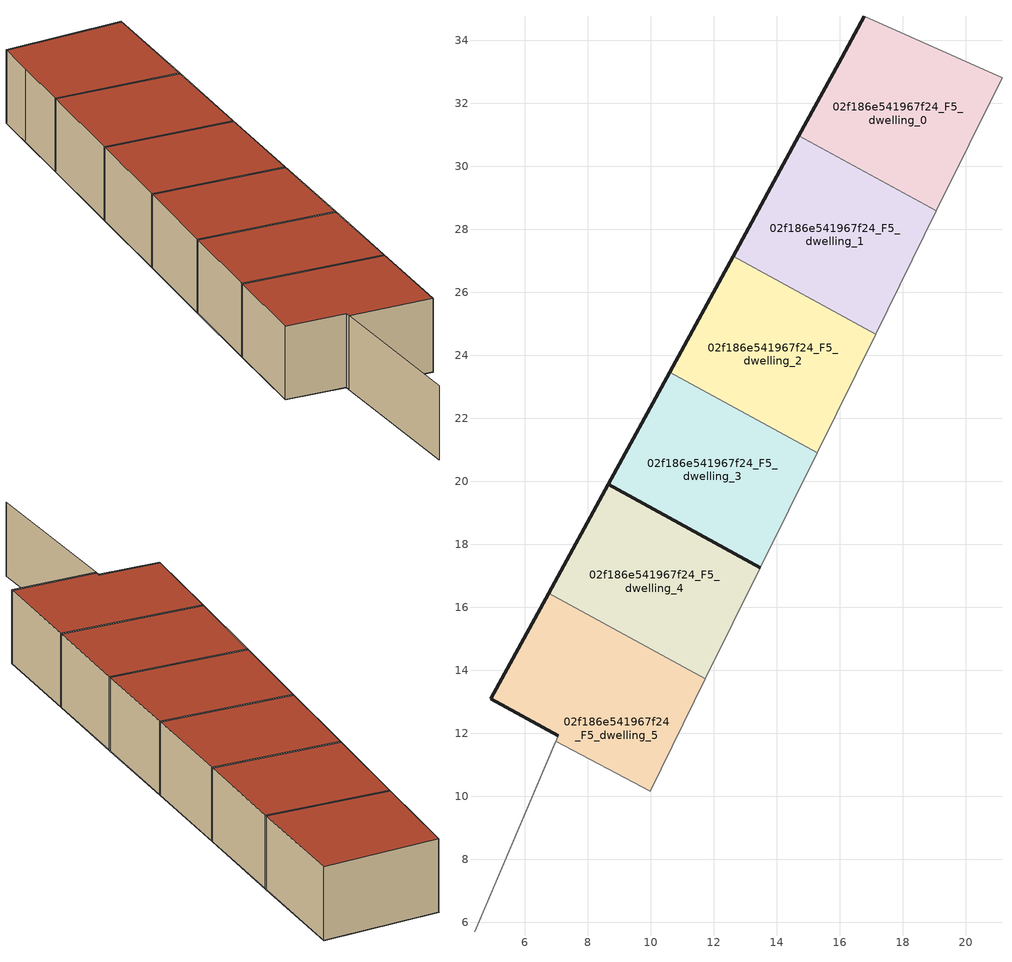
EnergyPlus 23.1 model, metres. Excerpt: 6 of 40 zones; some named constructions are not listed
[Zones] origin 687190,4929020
02f186e541967f24_F5_dwelling_0
 floor to 02f186e541967f24_F4_dwelling_0 (EU_floor_Construction): 19.07,28.58 21.15,32.8 16.78,34.76 15.97,33.27 14.71,30.96 z15
 wall outside (EU_wall_Construction): 14.71,30.96 15.97,33.27 16.79,34.76 z15:18
 wall adiabatic (EU_wall_Construction): 16.79,34.76 21.16,32.8 19.07,28.58 z15:18
 wall to 02f186e541967f24_F5_dwelling_1 (EU_wall_Construction): 19.07,28.58 14.71,30.96 z15:18
 roof outside (EU_roof_Construction): 21.16,32.8 19.07,28.58 14.71,30.96 15.97,33.27 16.79,34.76 z18
02f186e541967f24_F5_dwelling_1
 floor to 02f186e541967f24_F4_dwelling_1 (EU_floor_Construction): 17.14,24.67 19.07,28.58 14.71,30.96 12.62,27.15 z15
 wall outside (EU_wall_Construction): 12.62,27.15 14.71,30.96 z15:18
 wall adiabatic (EU_wall_Construction): 19.07,28.58 17.14,24.67 z15:18
 wall to 02f186e541967f24_F5_dwelling_2 (EU_wall_Construction): 17.14,24.67 12.62,27.15 z15:18
 roof outside (EU_roof_Construction): 19.07,28.58 17.14,24.67 12.62,27.15 14.71,30.96 z18
02f186e541967f24_F5_dwelling_2
 floor to 02f186e541967f24_F4_dwelling_2 (EU_floor_Construction): 15.28,20.91 17.14,24.67 12.62,27.15 10.6,23.47 z15
 wall outside (EU_wall_Construction): 10.6,23.47 12.62,27.15 z15:18
 wall adiabatic (EU_wall_Construction): 17.14,24.67 15.29,20.91 z15:18
 wall to 02f186e541967f24_F5_dwelling_3 (EU_wall_Construction): 15.28,20.91 10.6,23.47 z15:18
 roof outside (EU_roof_Construction): 17.14,24.67 15.29,20.91 10.6,23.47 12.62,27.15 z18
02f186e541967f24_F5_dwelling_3
 floor to 02f186e541967f24_F4_dwelling_3 (EU_floor_Construction): 13.49,17.26 15.28,20.91 10.6,23.47 8.65,19.91 z15
 wall outside (EU_wall_Construction): 13.49,17.26 8.65,19.91 10.6,23.47 z15:18
 wall adiabatic (EU_wall_Construction): 15.29,20.91 13.49,17.26 z15:18
 roof outside (EU_roof_Construction): 15.29,20.91 13.49,17.26 8.65,19.91 10.6,23.47 z18
02f186e541967f24_F5_dwelling_4
 floor to 02f186e541967f24_F4_dwelling_4 (EU_floor_Construction): 11.74,13.73 13.49,17.26 8.65,19.91 6.76,16.45 z15
 wall outside (EU_wall_Construction): 6.76,16.45 8.65,19.91 13.49,17.26 z15:18
 wall adiabatic (EU_wall_Construction): 13.49,17.26 11.74,13.73 z15:18
 wall to 02f186e541967f24_F5_dwelling_5 (EU_wall_Construction): 11.74,13.73 6.76,16.45 z15:18
 roof outside (EU_roof_Construction): 13.49,17.26 11.74,13.73 6.76,16.45 8.65,19.91 z18
02f186e541967f24_F5_dwelling_5
 floor to 02f186e541967f24_F4_dwelling_5 (EU_floor_Construction): 9.98,10.17 11.74,13.73 6.76,16.45 4.92,13.1 7.06,11.93 4.41,5.71 4.42,5.7 6.99,11.75 z15
 wall outside (EU_wall_Construction): 7.06,11.93 4.93,13.1 6.76,16.45 z15:18
 wall adiabatic (EU_wall_Construction): 4.41,5.71 7.06,11.93 / 11.74,13.73 9.98,10.17 6.99,11.75 4.42,5.7 z15:18; 4.41,5.71,18 4.42,5.7,15 4.41,5.71,15
 roof outside (EU_roof_Construction): 11.74,13.73 9.98,10.17 6.99,11.75 4.41,5.71 7.06,11.93 4.93,13.1 6.76,16.45 z18
[HVACTEMPLATE:THERMOSTAT] Constant Heating Setpoint=20; Constant Cooling Setpoint=50
EU_HeatOnly_02f186e541967f24_F0_dwelling_0; EU_HeatOnly_02f186e541967f24_F0_dwelling_1; EU_HeatOnly_02f186e541967f24_F0_dwelling_2; EU_HeatOnly_02f186e541967f24_F0_dwelling_3; EU_HeatOnly_02f186e541967f24_F0_dwelling_4; EU_HeatOnly_02f186e541967f24_F0_dwelling_5; EU_HeatOnly_02f186e541967f24_F0_dwelling_6; EU_HeatOnly_02f186e541967f24_F1_dwelling_0; EU_HeatOnly_02f186e541967f24_F1_dwelling_1; EU_HeatOnly_02f186e541967f24_F1_dwelling_2; EU_HeatOnly_02f186e541967f24_F1_dwelling_3; EU_HeatOnly_02f186e541967f24_F1_dwelling_4; EU_HeatOnly_02f186e541967f24_F1_dwelling_5; EU_HeatOnly_02f186e541967f24_F1_dwelling_6; EU_HeatOnly_02f186e541967f24_F2_dwelling_0; EU_HeatOnly_02f186e541967f24_F2_dwelling_1; EU_HeatOnly_02f186e541967f24_F2_dwelling_2; EU_HeatOnly_02f186e541967f24_F2_dwelling_3; EU_HeatOnly_02f186e541967f24_F2_dwelling_4; EU_HeatOnly_02f186e541967f24_F2_dwelling_5; EU_HeatOnly_02f186e541967f24_F2_dwelling_6; EU_HeatOnly_02f186e541967f24_F3_dwelling_0; EU_HeatOnly_02f186e541967f24_F3_dwelling_1; EU_HeatOnly_02f186e541967f24_F3_dwelling_2; EU_HeatOnly_02f186e541967f24_F3_dwelling_3; EU_HeatOnly_02f186e541967f24_F3_dwelling_4; EU_HeatOnly_02f186e541967f24_F3_dwelling_5; EU_HeatOnly_02f186e541967f24_F3_dwelling_6; EU_HeatOnly_02f186e541967f24_F4_dwelling_0; EU_HeatOnly_02f186e541967f24_F4_dwelling_1; EU_HeatOnly_02f186e541967f24_F4_dwelling_2; EU_HeatOnly_02f186e541967f24_F4_dwelling_3; EU_HeatOnly_02f186e541967f24_F4_dwelling_4; EU_HeatOnly_02f186e541967f24_F4_dwelling_5; EU_HeatOnly_02f186e541967f24_F5_dwelling_0; EU_HeatOnly_02f186e541967f24_F5_dwelling_1; EU_HeatOnly_02f186e541967f24_F5_dwelling_2; EU_HeatOnly_02f186e541967f24_F5_dwelling_3; EU_HeatOnly_02f186e541967f24_F5_dwelling_4; EU_HeatOnly_02f186e541967f24_F5_dwelling_5
[SCHEDULE:CONSTANT]
Name | Hourly Value
EU_AlwaysOn | 1
EU_CoolingOff | 0
[SCHEDULE:FILE] Column Number=1; Rows to Skip at Top=0; Number of Hours of Data=8760; Column Separator=Comma; Interpolate to Timestep=No; Minutes per Item=60; Adjust Schedule for Daylight Savings=Yes
Name | File
EU_Step8_GainSchedule_02f186e541967f24_F1_dwelling_0_f000 | ../../schedules/02f186e541967f24/02f186e541967f24_F1_dwelling_0_f000_gain.csv
EU_Step8_GainSchedule_02f186e541967f24_F1_dwelling_1_f000 | ../../schedules/02f186e541967f24/02f186e541967f24_F1_dwelling_1_f000_gain.csv
EU_Step8_GainSchedule_02f186e541967f24_F1_dwelling_2_f000 | ../../schedules/02f186e541967f24/02f186e541967f24_F1_dwelling_2_f000_gain.csv
EU_Step8_GainSchedule_02f186e541967f24_F1_dwelling_3_f000 | ../../schedules/02f186e541967f24/02f186e541967f24_F1_dwelling_3_f000_gain.csv
EU_Step8_GainSchedule_02f186e541967f24_F1_dwelling_4_f000 | ../../schedules/02f186e541967f24/02f186e541967f24_F1_dwelling_4_f000_gain.csv
EU_Step8_GainSchedule_02f186e541967f24_F1_dwelling_5_f000 | ../../schedules/02f186e541967f24/02f186e541967f24_F1_dwelling_5_f000_gain.csv
EU_Step8_GainSchedule_02f186e541967f24_F1_dwelling_6_f000 | ../../schedules/02f186e541967f24/02f186e541967f24_F1_dwelling_6_f000_gain.csv
EU_Step8_GainSchedule_02f186e541967f24_F2_dwelling_0_f000 | ../../schedules/02f186e541967f24/02f186e541967f24_F2_dwelling_0_f000_gain.csv
EU_Step8_GainSchedule_02f186e541967f24_F2_dwelling_1_f000 | ../../schedules/02f186e541967f24/02f186e541967f24_F2_dwelling_1_f000_gain.csv
EU_Step8_GainSchedule_02f186e541967f24_F2_dwelling_2_f000 | ../../schedules/02f186e541967f24/02f186e541967f24_F2_dwelling_2_f000_gain.csv
EU_Step8_GainSchedule_02f186e541967f24_F2_dwelling_3_f000 | ../../schedules/02f186e541967f24/02f186e541967f24_F2_dwelling_3_f000_gain.csv
EU_Step8_GainSchedule_02f186e541967f24_F2_dwelling_4_f000 | ../../schedules/02f186e541967f24/02f186e541967f24_F2_dwelling_4_f000_gain.csv
EU_Step8_GainSchedule_02f186e541967f24_F2_dwelling_5_f000 | ../../schedules/02f186e541967f24/02f186e541967f24_F2_dwelling_5_f000_gain.csv
EU_Step8_GainSchedule_02f186e541967f24_F2_dwelling_6_f000 | ../../schedules/02f186e541967f24/02f186e541967f24_F2_dwelling_6_f000_gain.csv
EU_Step8_GainSchedule_02f186e541967f24_F3_dwelling_0_f000 | ../../schedules/02f186e541967f24/02f186e541967f24_F3_dwelling_0_f000_gain.csv
EU_Step8_GainSchedule_02f186e541967f24_F3_dwelling_1_f000 | ../../schedules/02f186e541967f24/02f186e541967f24_F3_dwelling_1_f000_gain.csv
EU_Step8_GainSchedule_02f186e541967f24_F3_dwelling_2_f000 | ../../schedules/02f186e541967f24/02f186e541967f24_F3_dwelling_2_f000_gain.csv
EU_Step8_GainSchedule_02f186e541967f24_F3_dwelling_3_f000 | ../../schedules/02f186e541967f24/02f186e541967f24_F3_dwelling_3_f000_gain.csv
EU_Step8_GainSchedule_02f186e541967f24_F3_dwelling_4_f000 | ../../schedules/02f186e541967f24/02f186e541967f24_F3_dwelling_4_f000_gain.csv
EU_Step8_GainSchedule_02f186e541967f24_F3_dwelling_5_f000 | ../../schedules/02f186e541967f24/02f186e541967f24_F3_dwelling_5_f000_gain.csv
EU_Step8_GainSchedule_02f186e541967f24_F3_dwelling_6_f000 | ../../schedules/02f186e541967f24/02f186e541967f24_F3_dwelling_6_f000_gain.csv
EU_Step8_GainSchedule_02f186e541967f24_F4_dwelling_0_f000 | ../../schedules/02f186e541967f24/02f186e541967f24_F4_dwelling_0_f000_gain.csv
EU_Step8_GainSchedule_02f186e541967f24_F4_dwelling_1_f000 | ../../schedules/02f186e541967f24/02f186e541967f24_F4_dwelling_1_f000_gain.csv
EU_Step8_GainSchedule_02f186e541967f24_F4_dwelling_2_f000 | ../../schedules/02f186e541967f24/02f186e541967f24_F4_dwelling_2_f000_gain.csv
EU_Step8_GainSchedule_02f186e541967f24_F4_dwelling_3_f000 | ../../schedules/02f186e541967f24/02f186e541967f24_F4_dwelling_3_f000_gain.csv
EU_Step8_GainSchedule_02f186e541967f24_F4_dwelling_4_f000 | ../../schedules/02f186e541967f24/02f186e541967f24_F4_dwelling_4_f000_gain.csv
EU_Step8_GainSchedule_02f186e541967f24_F4_dwelling_5_f000 | ../../schedules/02f186e541967f24/02f186e541967f24_F4_dwelling_5_f000_gain.csv
EU_Step8_GainSchedule_02f186e541967f24_F5_dwelling_0_f000 | ../../schedules/02f186e541967f24/02f186e541967f24_F5_dwelling_0_f000_gain.csv
EU_Step8_GainSchedule_02f186e541967f24_F5_dwelling_1_f000 | ../../schedules/02f186e541967f24/02f186e541967f24_F5_dwelling_1_f000_gain.csv
EU_Step8_GainSchedule_02f186e541967f24_F5_dwelling_2_f000 | ../../schedules/02f186e541967f24/02f186e541967f24_F5_dwelling_2_f000_gain.csv
EU_Step8_GainSchedule_02f186e541967f24_F5_dwelling_3_f000 | ../../schedules/02f186e541967f24/02f186e541967f24_F5_dwelling_3_f000_gain.csv
EU_Step8_GainSchedule_02f186e541967f24_F5_dwelling_4_f000 | ../../schedules/02f186e541967f24/02f186e541967f24_F5_dwelling_4_f000_gain.csv
EU_Step8_GainSchedule_02f186e541967f24_F5_dwelling_5_f000 | ../../schedules/02f186e541967f24/02f186e541967f24_F5_dwelling_5_f000_gain.csv
